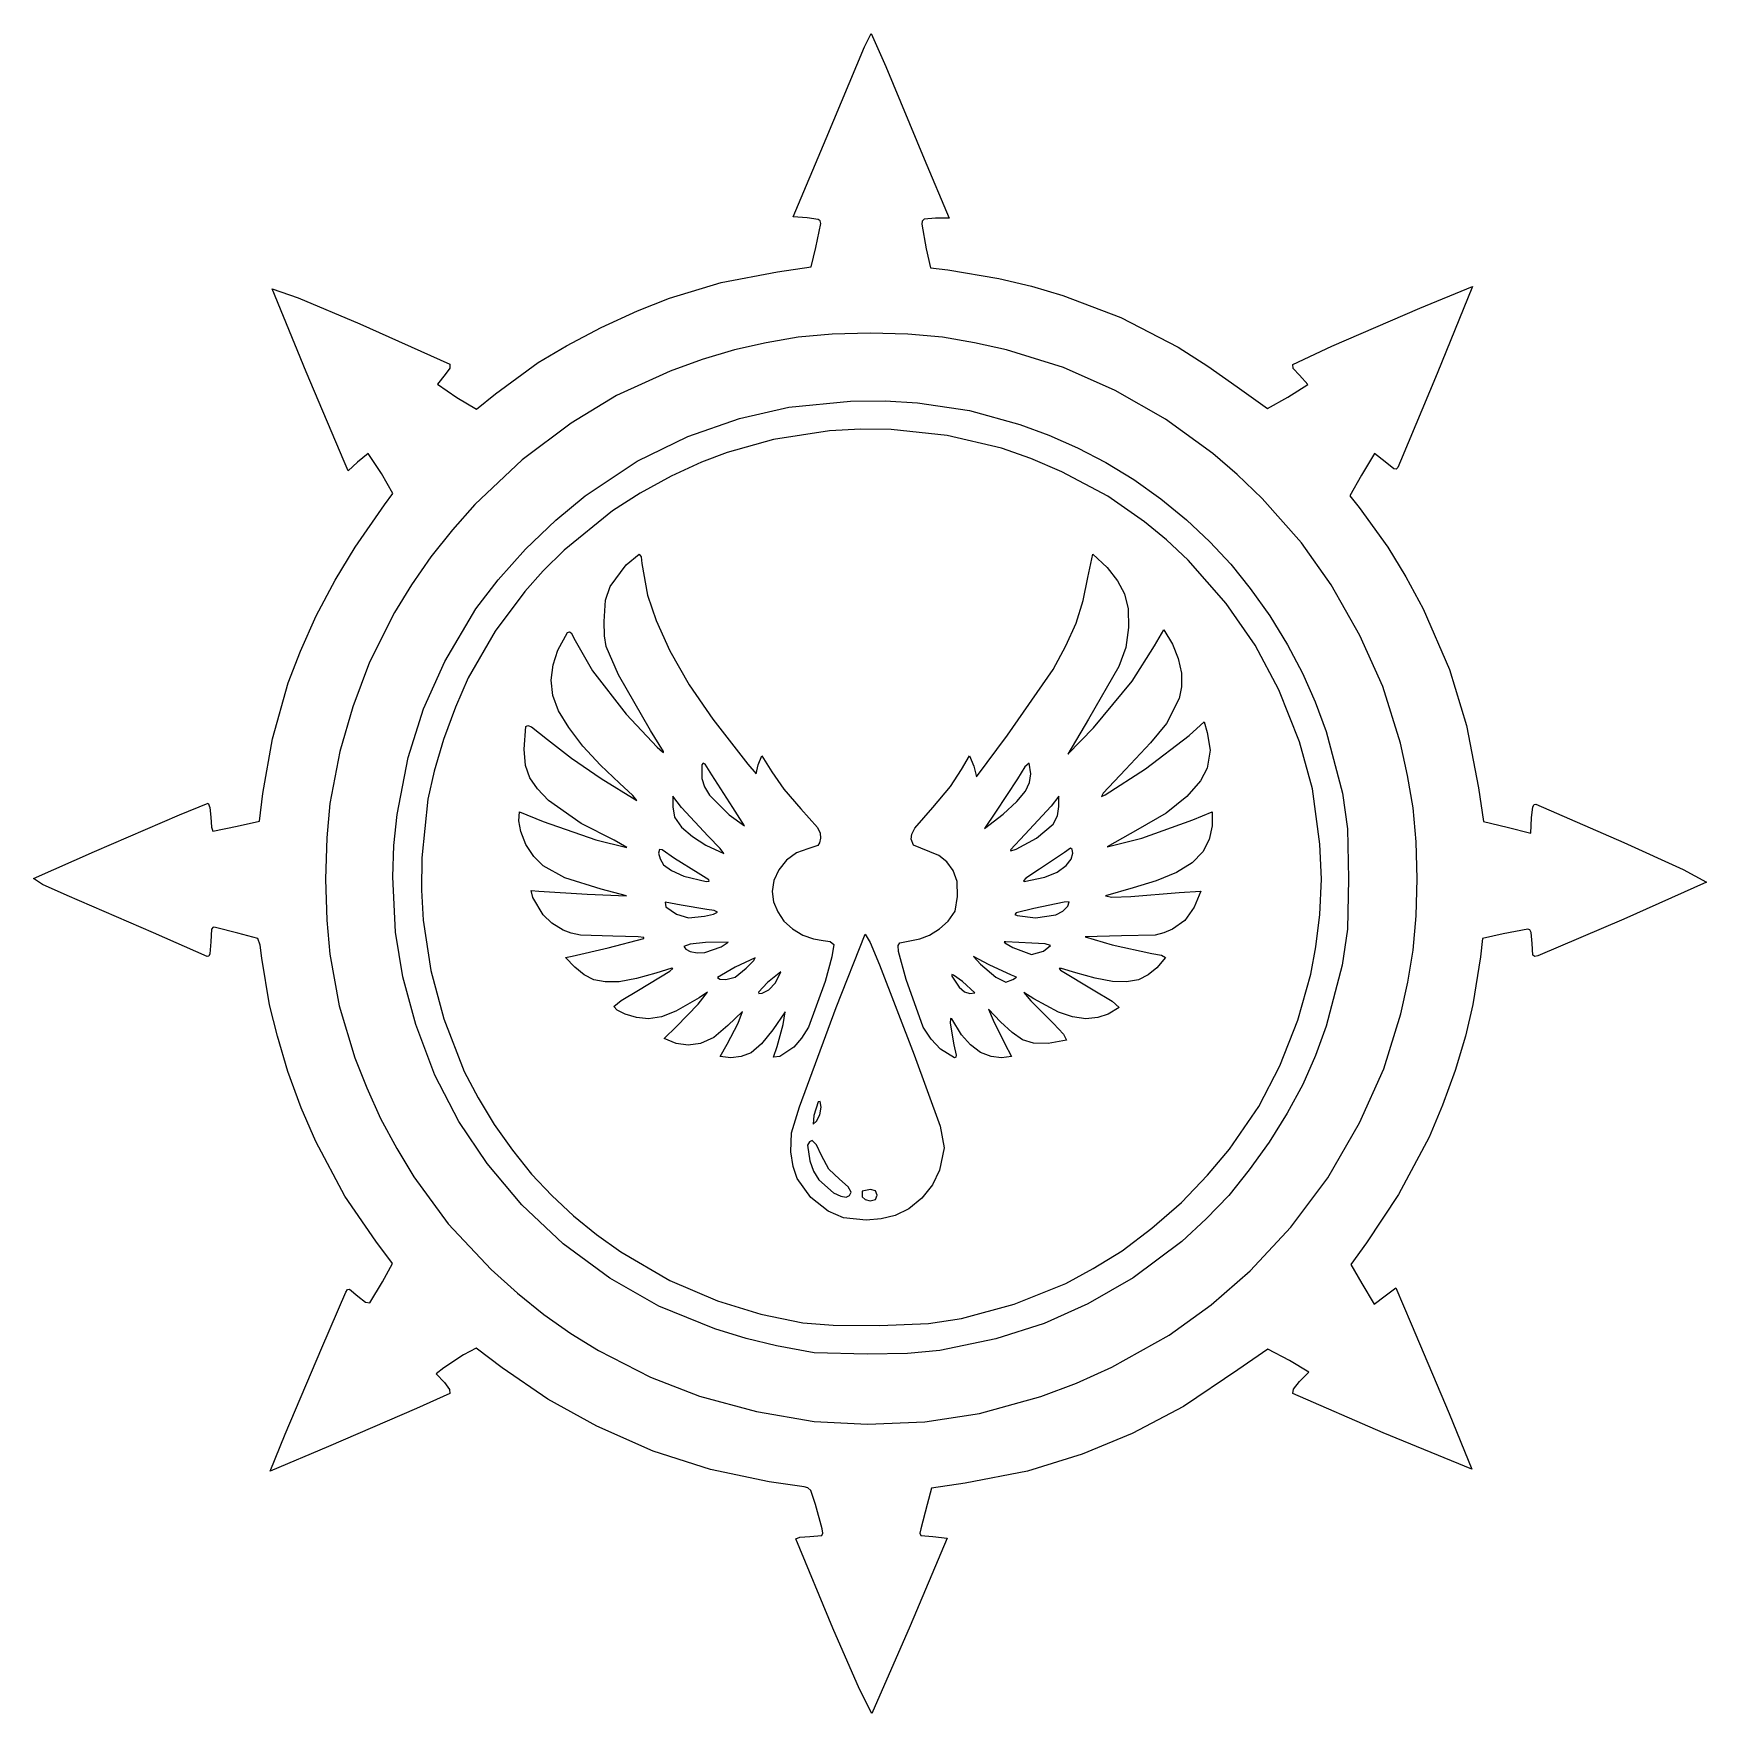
# Model space of a CAD drawing. Extents: x 417 to 575, y 147 to 306.
import ezdxf

# ---------------------------------------------------------------- set-up
doc = ezdxf.new("R2010")
doc.units = 0

msp = doc.modelspace()

# ---------------------------------------------------------------- linework, layer by layer
at = {"layer": 'Calque 1'}
for p, q in [((495.02682, 304.45899), (495.66214, 305.69558)), ((495.66214, 305.69558), (497.0585, 302.58673)), ((491.42838, 295.79388), (495.02682, 304.45899)), ((497.0585, 302.58673), (500.67081, 293.85696)), ((488.30276, 288.36685), (491.42838, 295.79388)), ((500.67081, 293.85696), (503.04925, 288.23456)), ((489.6163, 288.28685), (488.30276, 288.36685)), ((490.658072, 288.131716), (489.6163, 288.28685)), ((490.44523, 285.47504), (490.90825, 287.75768)), ((490.859616, 287.981276), (490.658072, 288.131716)), ((490.90825, 287.75768), (490.859616, 287.981276)), ((500.498306, 287.976694), (500.45479, 287.69192)), ((500.45479, 287.69192), (500.86546, 285.34329)), ((500.678933, 288.141165), (500.498306, 287.976694)), ((501.752, 288.235), (500.678933, 288.141165)), ((503.04925, 288.23456), (501.752, 288.235)), ((490.0038, 283.64158), (490.44523, 285.47504)), ((500.86546, 285.34329), (501.27612, 283.53773)), ((481.50635, 282.17615), (486.8288, 283.18357)), ((486.8288, 283.18357), (490.0038, 283.64158)), ((501.27612, 283.53773), (502.91598, 283.35905)), ((502.91598, 283.35905), (507.73083, 282.5435)), ((442.28517, 273.72926), (439.07151, 281.57969)), ((439.07151, 281.57969), (441.500301, 280.716365)), ((476.61156, 280.68577), (481.50635, 282.17615)), ((507.73083, 282.5435), (510.818149, 281.813613)), ((510.818149, 281.813613), (513.78234, 280.95309)), ((547.51694, 279.75216), (552.50995, 281.77637)), ((552.50995, 281.77637), (549.17019, 273.56523)), ((441.500301, 280.716365), (447.33974, 278.27141)), ((470.16005, 277.92297), (473.583149, 279.48605)), ((473.583149, 279.48605), (476.61156, 280.68577)), ((513.78234, 280.95309), (519.25024, 278.85057)), ((539.21625, 276.14037), (547.51694, 279.75216)), ((447.33974, 278.27141), (455.85758, 274.45763)), ((466.883351, 276.19436), (470.16005, 277.92297)), ((519.25024, 278.85057), (524.67547, 276.04523)), ((485.75985, 276.476342), (482.74421, 275.79622)), ((488.76058, 276.99055), (485.75985, 276.476342)), ((491.991344, 277.270275), (488.76058, 276.99055)), ((495.56005, 277.38662), (491.991344, 277.270275)), ((499.146226, 277.269186), (495.56005, 277.38662)), ((502.419, 276.98685), (499.146226, 277.269186)), ((505.449101, 276.477844), (502.419, 276.98685)), ((508.45182, 275.81544), (505.449101, 276.477844)), ((464.20693, 274.59667), (466.883351, 276.19436)), ((479.708292, 274.875541), (476.6588, 273.78297)), ((482.74421, 275.79622), (479.708292, 274.875541)), ((513.83265, 274.1262), (508.45182, 275.81544)), ((524.67547, 276.04523), (527.485627, 274.266539)), ((535.51208, 274.42662), (539.21625, 276.14037)), ((445.87501, 265.24743), (442.28517, 273.72926)), ((455.39456, 273.47128), (454.68193, 272.55531)), ((455.849881, 274.081042), (455.39456, 273.47128)), ((455.85758, 274.45763), (455.849881, 274.081042)), ((460.15866, 271.64533), (464.20693, 274.59667)), ((476.6588, 273.78297), (471.61526, 271.49091)), ((518.72744, 271.95885), (513.83265, 274.1262)), ((527.485627, 274.266539), (530.26253, 272.31609)), ((535.543838, 274.040231), (535.51208, 274.42662)), ((536.15698, 273.40206), (535.543838, 274.040231)), ((536.95073, 272.52906), (536.15698, 273.40206)), ((549.17019, 273.56523), (545.69449, 265.28496)), ((454.68193, 272.55531), (456.52064, 271.29081)), ((458.35935, 270.19845), (460.15866, 271.64533)), ((523.47359, 269.25184), (518.72744, 271.95885)), ((530.26253, 272.31609), (533.13478, 270.24333)), ((535.0444, 271.33295), (536.95073, 272.52906)), ((456.52064, 271.29081), (458.35935, 270.19845)), ((471.61526, 271.49091), (467.32538, 268.87276)), ((483.22791, 269.31613), (487.88713, 270.37862)), ((487.88713, 270.37862), (493.70797, 270.94862)), ((493.70797, 270.94862), (496.999044, 270.973096)), ((496.999044, 270.973096), (500.05797, 270.79133)), ((500.05797, 270.79133), (504.95276, 270.0777)), ((504.95276, 270.0777), (509.71526, 268.75658)), ((533.13478, 270.24333), (535.0444, 271.33295)), ((467.32538, 268.87276), (462.69517, 265.38868)), ((478.35316, 267.60668), (483.22791, 269.31613)), ((509.71526, 268.75658), (512.46773, 267.729019)), ((527.97151, 266.00018), (523.47359, 269.25184)), ((473.53928, 265.2856), (478.35316, 267.60668)), ((486.43187, 267.31682), (482.06624, 266.1114)), ((491.72353, 268.14639), (486.43187, 267.31682)), ((494.689514, 268.313947), (491.72353, 268.14639)), ((497.54437, 268.28277), (494.689514, 268.313947)), ((502.83603, 267.69335), (497.54437, 268.28277)), ((507.99541, 266.49299), (502.83603, 267.69335)), ((512.46773, 267.729019), (515.18417, 266.55199)), ((446.25118, 264.35305), (445.87501, 265.24743)), ((448.12321, 266.00953), (447.10571, 265.18129)), ((449.38088, 264.1108), (448.12321, 266.00953)), ((462.69517, 265.38868), (458.20273, 261.17763)), ((468.62444, 262.0079), (473.53928, 265.2856)), ((482.06624, 266.1114), (479.638685, 265.170466)), ((510.757821, 265.515161), (507.99541, 266.49299)), ((513.68395, 264.25855), (510.757821, 265.515161)), ((515.18417, 266.55199), (517.856161, 265.136751)), ((530.262679, 264.006865), (527.97151, 266.00018)), ((543.22793, 265.99192), (542.01326, 263.94509)), ((544.25884, 265.20122), (543.22793, 265.99192)), ((545.063111, 264.541685), (544.25884, 265.20122)), ((545.69449, 265.28496), (545.44145, 264.69014)), ((447.10571, 265.18129), (446.25118, 264.35305)), ((450.47558, 262.21207), (449.38088, 264.1108)), ((476.77457, 263.86393), (473.832735, 262.255805)), ((479.638685, 265.170466), (476.77457, 263.86393)), ((518.04957, 261.97009), (513.68395, 264.25855)), ((517.856161, 265.136751), (520.50176, 263.53648)), ((532.61312, 261.73422), (530.262679, 264.006865)), ((542.01326, 263.94509), (540.89589, 262.01246)), ((545.278437, 264.526619), (545.063111, 264.541685)), ((545.44145, 264.69014), (545.278437, 264.526619)), ((449.66499, 261.13424), (450.47558, 262.21207)), ((465.859291, 259.695086), (468.62444, 262.0079)), ((473.832735, 262.255805), (471.21832, 260.58978)), ((520.50176, 263.53648), (523.047819, 261.703149)), ((540.89589, 262.01246), (541.80317, 260.90238)), ((446.88965, 257.14599), (449.66499, 261.13424)), ((458.20273, 261.17763), (456.089566, 258.793546)), ((471.21832, 260.58978), (466.66257, 256.87915)), ((521.48916, 259.54927), (518.04957, 261.97009)), ((523.047819, 261.703149), (525.48047, 259.72758)), ((536.34966, 257.54286), (532.61312, 261.73422)), ((541.80317, 260.90238), (544.49449, 257.14646)), ((462.99947, 256.96723), (465.859291, 259.695086)), ((523.575862, 257.831772), (521.48916, 259.54927)), ((525.48047, 259.72758), (527.67886, 257.64261)), ((456.089566, 258.793546), (454.05303, 256.24648)), ((525.62049, 255.93171), (523.575862, 257.831772)), ((527.67886, 257.64261), (529.66167, 255.54627)), ((539.15107, 253.57411), (536.34966, 257.54286)), ((444.99686, 254.04127), (446.88965, 257.14599)), ((454.05303, 256.24648), (452.222309, 253.597797)), ((460.404499, 254.053266), (462.99947, 256.96723)), ((466.66257, 256.87915), (464.669436, 254.903909)), ((472.52706, 255.49235), (473.74466, 256.48454)), ((473.74466, 256.48454), (473.92253, 256.224949)), ((473.92253, 256.224949), (473.99651, 255.60082)), ((516.14761, 254.28876), (516.61679, 256.48457)), ((516.61679, 256.48457), (517.96907, 255.22035)), ((529.22427, 251.81409), (525.62049, 255.93171)), ((544.49449, 257.14646), (546.211654, 254.345185)), ((464.669436, 254.903909), (462.93098, 252.96817)), ((470.99878, 253.44183), (472.52706, 255.49235)), ((473.99651, 255.60082), (474.51841, 252.62426)), ((515.695506, 252.113976), (516.14761, 254.28876)), ((517.96907, 255.22035), (518.942561, 253.965274)), ((529.66167, 255.54627), (531.494244, 253.24393)), ((546.211654, 254.345185), (547.83491, 251.32563)), ((443.20514, 250.6637), (444.99686, 254.04127)), ((452.222309, 253.597797), (450.60395, 250.96938)), ((458.31631, 251.30623), (460.404499, 254.053266)), ((462.93098, 252.96817), (460.12883, 249.20849)), ((470.549179, 252.136784), (470.99878, 253.44183)), ((474.51841, 252.62426), (475.352416, 250.215186)), ((518.942561, 253.965274), (519.62251, 252.72306)), ((519.62251, 252.72306), (519.96418, 251.331611)), ((531.494244, 253.24393), (533.33143, 250.6637)), ((541.86622, 248.81227), (539.15107, 253.57411)), ((450.60395, 250.96938), (448.24635, 246.2684)), ((455.37357, 246.34273), (458.31631, 251.30623)), ((470.43044, 250.10735), (470.549179, 252.136784)), ((515.029, 249.96872), (515.695506, 252.113976)), ((519.96418, 251.331611), (519.99193, 249.55551)), ((531.94913, 247.88002), (529.22427, 251.81409)), ((547.83491, 251.32563), (550.31875, 245.56966)), ((441.723795, 247.32499), (443.20514, 250.6637)), ((470.453708, 248.763405), (470.43044, 250.10735)), ((475.352416, 250.215186), (476.63025, 247.35642)), ((514.05504, 247.80519), (515.029, 249.96872)), ((519.99193, 249.55551), (519.734729, 247.660195)), ((522.44571, 247.81947), (523.34059, 249.34082)), ((523.34059, 249.34082), (524.1534, 247.98157)), ((533.33143, 250.6637), (535.004831, 247.924435)), ((460.12883, 249.20849), (457.59424, 244.78806)), ((466.04835, 247.41423), (466.97418, 249.06719)), ((466.97418, 249.06719), (467.148797, 249.144083)), ((467.148797, 249.144083), (467.316365, 249.059413)), ((467.316365, 249.059413), (467.69452, 248.34065)), ((467.69452, 248.34065), (469.33365, 245.44937)), ((470.610648, 247.765463), (470.453708, 248.763405)), ((471.79749, 245.06776), (470.610648, 247.765463)), ((512.86373, 245.58646), (514.05504, 247.80519)), ((520.35044, 244.48627), (522.44571, 247.81947)), ((524.1534, 247.98157), (524.681714, 246.615998)), ((534.20822, 243.65224), (531.94913, 247.88002)), ((535.004831, 247.924435), (536.44364, 245.23974)), ((544.02048, 243.97772), (541.86622, 248.81227)), ((440.57725, 244.3137), (441.723795, 247.32499)), ((448.24635, 246.2684), (446.66492, 242.06474)), ((453.35864, 241.85016), (455.37357, 246.34273)), ((465.607243, 246.012796), (466.04835, 247.41423)), ((476.63025, 247.35642), (478.457701, 244.146399)), ((519.734729, 247.660195), (519.06568, 245.8685)), ((524.681714, 246.615998), (524.98469, 245.24153)), ((457.59424, 244.78806), (456.373075, 242.01875)), ((465.42748, 244.57684), (465.607243, 246.012796)), ((465.567888, 243.120828), (465.42748, 244.57684)), ((469.33365, 245.44937), (472.52033, 241.35559)), ((474.80284, 239.80328), (471.79749, 245.06776)), ((508.5659, 239.39067), (512.86373, 245.58646)), ((519.06568, 245.8685), (516.21136, 240.87912)), ((524.98469, 245.24153), (524.992374, 243.959874)), ((536.44364, 245.23974), (537.619891, 242.526768)), ((550.31875, 245.56966), (551.93504, 240.27799)), ((439.09231, 239.02203), (440.57725, 244.3137)), ((466.11631, 241.66642), (465.567888, 243.120828)), ((478.457701, 244.146399), (480.70744, 240.87412)), ((516.68571, 240.08474), (520.35044, 244.48627)), ((524.992374, 243.959874), (524.79266, 242.83046)), ((536.14543, 238.75745), (534.20822, 243.65224)), ((545.70183, 238.61259), (544.02048, 243.97772)), ((446.66492, 242.06474), (445.44922, 237.83141)), ((451.90001, 237.25937), (453.35864, 241.85016)), ((456.373075, 242.01875), (455.24791, 238.96723)), ((467.083418, 240.092448), (466.11631, 241.66642)), ((524.79266, 242.83046), (523.58063, 240.46749)), ((537.619891, 242.526768), (538.66205, 239.71952)), ((462.88401, 238.06382), (463.04115, 240.18202)), ((463.04115, 240.18202), (463.206785, 240.302403)), ((463.206785, 240.302403), (463.562504, 240.163593)), ((463.562504, 240.163593), (465.09167, 238.96108)), ((468.40892, 238.34965), (467.083418, 240.092448)), ((472.52033, 241.35559), (475.44777, 238.22829)), ((476.033814, 237.827448), (474.80284, 239.80328)), ((480.70744, 240.87412), (484.00444, 236.64079)), ((516.21136, 240.87912), (514.2636, 237.56867)), ((514.2636, 237.56867), (516.68571, 240.08474)), ((523.58063, 240.46749), (522.083106, 238.641928)), ((525.73315, 239.34243), (527.14613, 240.63382)), ((527.14613, 240.63382), (527.42502, 239.62951)), ((551.93504, 240.27799), (553.07874, 234.39229)), ((438.18889, 233.87761), (439.09231, 239.02203)), ((455.24791, 238.96723), (454.378262, 235.970667)), ((465.09167, 238.96108), (467.355919, 237.203056)), ((470.080465, 236.55135), (468.40892, 238.34965)), ((475.44777, 238.22829), (475.94452, 237.787927)), ((505.61416, 235.45293), (508.5659, 239.39067)), ((522.083106, 238.641928), (519.7149, 236.12425)), ((521.58175, 236.20284), (525.73315, 239.34243)), ((527.42502, 239.62951), (527.70391, 237.96374)), ((537.36439, 234.28824), (536.14543, 238.75745)), ((538.66205, 239.71952), (540.20139, 233.89869)), ((546.373474, 235.567319), (545.70183, 238.61259)), ((445.44922, 237.83141), (444.51153, 232.90266)), ((450.85904, 231.89246), (451.90001, 237.25937)), ((463.009526, 236.52304), (462.88401, 238.06382)), ((467.355919, 237.203056), (470.14096, 235.26591)), ((475.94452, 237.787927), (476.043023, 237.740559)), ((476.043023, 237.740559), (476.033814, 237.827448)), ((479.789718, 236.723725), (479.66817, 236.55996)), ((479.964965, 236.645916), (479.789718, 236.723725)), ((480.60289, 235.64144), (479.964965, 236.645916)), ((484.00444, 236.64079), (484.81418, 235.71475)), ((484.99467, 236.57464), (485.34052, 237.43391)), ((485.34052, 237.43391), (486.29507, 235.92304)), ((504.21501, 236.12118), (504.97218, 237.42373)), ((504.97218, 237.42373), (505.36905, 236.44375)), ((510.59743, 236.72873), (510.204879, 236.369176)), ((510.77254, 235.73683), (510.59743, 236.72873)), ((527.70391, 237.96374), (527.41666, 236.24395)), ((454.378262, 235.970667), (453.7714, 233.33349)), ((463.40211, 235.33956), (463.009526, 236.52304)), ((464.140449, 234.294233), (463.40211, 235.33956)), ((471.87954, 234.84392), (470.080465, 236.55135)), ((470.14096, 235.26591), (473.53314, 233.20121)), ((479.66817, 236.55996), (479.65137, 235.28743)), ((479.65137, 235.28743), (479.930735, 234.484824)), ((482.58605, 232.53909), (480.60289, 235.64144)), ((484.81418, 235.71475), (484.99467, 236.57464)), ((486.29507, 235.92304), (487.420784, 234.271239)), ((503.163933, 234.537561), (504.21501, 236.12118)), ((505.36905, 236.44375), (505.61416, 235.45293)), ((509.5083, 235.2575), (507.41998, 232.08279)), ((510.204879, 236.369176), (509.5083, 235.2575)), ((510.622494, 234.915737), (510.77254, 235.73683)), ((519.7149, 236.12425), (517.594709, 233.892616)), ((517.78499, 233.73417), (521.58175, 236.20284)), ((526.808414, 235.056289), (525.4999, 233.5865)), ((527.41666, 236.24395), (526.808414, 235.056289)), ((546.88632, 232.51952), (546.373474, 235.567319)), ((437.86226, 231.24673), (438.18889, 233.87761)), ((465.18805, 233.20713), (464.140449, 234.294233)), ((473.144861, 233.683756), (471.87954, 234.84392)), ((473.53314, 233.20121), (473.144861, 233.683756)), ((476.92465, 233.59807), (476.91565, 232.61509)), ((477.75589, 232.53974), (476.92465, 233.59807)), ((479.930735, 234.484824), (480.37546, 233.68959)), ((480.37546, 233.68959), (482.25347, 231.85978)), ((487.420784, 234.271239), (489.01908, 232.42065)), ((501.48701, 232.544), (503.163933, 234.537561)), ((509.427883, 233.102066), (510.26313, 234.08722)), ((510.26313, 234.08722), (510.622494, 234.915737)), ((513.39454, 233.59811), (512.69592, 232.67207)), ((513.40694, 232.64161), (513.39454, 233.59811)), ((517.594709, 233.892616), (517.426722, 233.586049)), ((517.426722, 233.586049), (517.78499, 233.73417)), ((525.4999, 233.5865), (523.564761, 232.002404)), ((538.06995, 229.06675), (537.36439, 234.28824)), ((540.20139, 233.89869), (540.682549, 230.53585)), ((553.07874, 234.39229), (553.53362, 231.21729)), ((422.27047, 228.39204), (430.28598, 231.84504)), ((430.28598, 231.84504), (432.99796, 232.93661)), ((432.99796, 232.93661), (433.176445, 232.548005)), ((433.176445, 232.548005), (433.25068, 231.6137)), ((444.51153, 232.90266), (444.214384, 229.669421)), ((450.569159, 228.940381), (450.85904, 231.89246)), ((453.7714, 233.33349), (453.18848, 227.77724)), ((462.35482, 231.26878), (462.42902, 232.14287)), ((462.42902, 232.14287), (464.66912, 231.2294)), ((468.25958, 231.03619), (465.18805, 233.20713)), ((476.91565, 232.61509), (477.092626, 231.638805)), ((480.27443, 229.82776), (477.75589, 232.53974)), ((482.25347, 231.85978), (483.69085, 230.81995)), ((483.69085, 230.81995), (482.586, 232.53909)), ((482.586, 232.53909), (482.58605, 232.53909)), ((489.01908, 232.42065), (490.587035, 230.647671)), ((499.801429, 230.572365), (501.48701, 232.544)), ((507.41998, 232.08279), (506.37871, 230.5554)), ((506.37871, 230.5554), (508.13371, 231.9044)), ((508.13371, 231.9044), (509.427883, 233.102066)), ((508.13371, 231.9044), (508.13371, 231.9044)), ((512.69592, 232.67207), (510.2028, 229.97693)), ((513.264941, 231.750113), (513.40694, 232.64161)), ((523.564761, 232.002404), (520.87186, 230.45553)), ((526.08459, 231.37414), (527.90941, 232.1429)), ((527.90941, 232.1429), (527.90994, 230.80138)), ((547.16866, 229.28561), (546.88632, 232.51952)), ((558.08167, 231.5531), (558.21933, 232.604991)), ((558.21933, 232.604991), (558.332748, 232.82855)), ((558.332748, 232.82855), (558.47855, 232.85925)), ((558.47855, 232.85925), (566.80225, 229.21471)), ((433.25068, 231.6137), (433.308971, 230.68181)), ((433.308971, 230.68181), (433.44911, 230.29904)), ((433.44911, 230.29904), (435.75491, 230.77701)), ((435.75491, 230.77701), (437.86226, 231.24673)), ((462.551698, 230.256374), (462.35482, 231.26878)), ((463.02504, 229.04974), (462.551698, 230.256374)), ((464.66912, 231.2294), (469.6389, 229.4824)), ((471.37467, 229.43713), (468.25958, 231.03619)), ((477.092626, 231.638805), (477.74313, 230.67956)), ((477.74313, 230.67956), (478.768185, 229.782485)), ((490.587035, 230.647671), (490.84412, 230.11844)), ((499.497294, 230.002974), (499.801429, 230.572365)), ((511.30193, 229.62887), (512.85724, 230.97047)), ((512.85724, 230.97047), (513.264941, 231.750113)), ((520.87186, 230.45553), (517.98595, 228.81104)), ((521.24385, 229.65189), (526.08459, 231.37414)), ((527.90994, 230.80138), (527.621354, 229.51803)), ((540.682549, 230.53585), (540.79407, 225.79286)), ((553.53362, 231.21729), (555.76764, 230.67023)), ((555.76764, 230.67023), (558.00167, 230.12317)), ((558.00167, 230.12317), (558.08167, 231.5531)), ((444.214384, 229.669421), (444.10344, 225.75891)), ((450.44859, 225.97526), (450.569159, 228.940381)), ((463.78309, 227.891494), (463.02504, 229.04974)), ((469.6389, 229.4824), (472.56441, 228.7705)), ((472.56441, 228.7705), (471.37467, 229.43713)), ((478.768185, 229.782485), (480.05823, 228.96329)), ((480.05823, 228.96329), (481.7493, 228.18684)), ((481.403594, 228.663609), (480.27431, 229.82776)), ((480.27431, 229.82776), (480.27443, 229.82776)), ((481.7493, 228.18684), (481.403594, 228.663609)), ((490.621914, 228.945168), (489.67602, 228.62904)), ((490.798577, 229.213908), (490.621914, 228.945168)), ((490.87573, 229.63892), (490.798577, 229.213908)), ((490.84412, 230.11844), (490.87573, 229.63892)), ((499.44658, 229.55647), (499.497294, 230.002974)), ((499.684495, 228.964454), (499.44658, 229.55647)), ((500.36476, 228.68488), (499.684495, 228.964454)), ((502.05463, 228.01402), (500.36476, 228.68488)), ((510.2028, 229.97693), (508.823729, 228.535695)), ((509.35853, 228.60487), (511.30195, 229.62887)), ((511.30195, 229.62887), (511.30193, 229.62887)), ((514.51009, 228.70332), (513.92836, 228.28214)), ((514.674076, 228.559226), (514.51009, 228.70332)), ((517.98595, 228.81104), (521.24385, 229.65189)), ((527.621354, 229.51803), (527.00525, 228.35399)), ((538.238, 225.776604), (538.06995, 229.06675)), ((547.28609, 225.79286), (547.16866, 229.28561)), ((566.80225, 229.21471), (572.397868, 226.669789)), ((416.50909, 225.82568), (422.27047, 228.39204)), ((453.18848, 227.77724), (453.157644, 224.731316)), ((464.67869, 227.02565), (463.78309, 227.891494)), ((475.667515, 228.55501), (475.58399, 228.21904)), ((475.58399, 228.21904), (475.721621, 227.685024)), ((475.91472, 228.5392), (475.667515, 228.55501)), ((475.721621, 227.685024), (476.05252, 227.12496)), ((477.06696, 227.72771), (475.91472, 228.5392)), ((476.05252, 227.12496), (476.809265, 226.569331)), ((479.31592, 226.3247), (477.06696, 227.72771)), ((487.65177, 227.55736), (486.926291, 226.64601)), ((488.613761, 228.237785), (487.65177, 227.55736)), ((489.67602, 228.62904), (488.613761, 228.237785)), ((502.807203, 227.387935), (502.05463, 228.01402)), ((503.41756, 226.58665), (502.807203, 227.387935)), ((508.823729, 228.535695), (508.883126, 228.432235)), ((508.883126, 228.432235), (509.35853, 228.60487)), ((513.92836, 228.28214), (511.58639, 226.69464)), ((514.11136, 227.04148), (514.556949, 227.666375)), ((514.556949, 227.666375), (514.74228, 228.21279)), ((514.74228, 228.21279), (514.674076, 228.559226)), ((526.003666, 227.306195), (524.5208, 226.38221)), ((527.00525, 228.35399), (526.003666, 227.306195)), ((417.357131, 225.266375), (416.50909, 225.82568)), ((444.10344, 225.75891), (444.221689, 221.892684)), ((450.72716, 220.75884), (450.44859, 225.97526)), ((466.72045, 225.90458), (464.67869, 227.02565)), ((470.16003, 224.83256), (466.72045, 225.90458)), ((476.809265, 226.569331), (477.97074, 226.04596)), ((477.97074, 226.04596), (480.08191, 225.54171)), ((480.327756, 225.695211), (479.31592, 226.3247)), ((479.31592, 226.3247), (479.31592, 226.3247)), ((480.08191, 225.54171), (480.347383, 225.573961)), ((480.347383, 225.573961), (480.327756, 225.695211)), ((486.46356, 225.64577), (486.311578, 224.605914)), ((486.926291, 226.64601), (486.46356, 225.64577)), ((503.793998, 225.530693), (503.41756, 226.58665)), ((503.82746, 224.13899), (503.793998, 225.530693)), ((510.288225, 225.84784), (510.055738, 225.611693)), ((510.055738, 225.611693), (510.13573, 225.52832)), ((510.13573, 225.52832), (512.07896, 225.94451)), ((511.58639, 226.69464), (510.288225, 225.84784)), ((512.07896, 225.94451), (513.254093, 226.438425)), ((512.07896, 225.94451), (512.07896, 225.94451)), ((513.254093, 226.438425), (514.11136, 227.04148)), ((522.614569, 225.604249), (520.43089, 224.94979)), ((524.5208, 226.38221), (522.614569, 225.604249)), ((538.06195, 222.42333), (538.238, 225.776604)), ((540.79407, 225.79286), (540.68176, 221.036151)), ((547.16866, 222.300117), (547.28609, 225.79286)), ((574.60746, 225.4952), (566.79971, 221.99106)), ((572.397868, 226.669789), (574.60746, 225.4952)), ((419.68409, 224.20946), (417.357131, 225.266375)), ((427.82672, 220.7016), (419.68409, 224.20946)), ((453.157644, 224.731316), (453.32459, 221.87824)), ((463.69073, 224.03889), (463.550246, 224.679619)), ((463.550246, 224.679619), (464.26789, 224.64216)), ((464.65938, 222.38917), (463.69073, 224.03889)), ((464.26789, 224.64216), (468.83711, 224.34534)), ((468.83711, 224.34534), (472.54128, 224.20248)), ((472.54128, 224.20248), (470.16003, 224.83256)), ((486.311578, 224.605914), (486.44746, 223.60994)), ((503.597359, 222.753346), (503.82746, 224.13899)), ((520.43089, 224.94979), (517.81748, 224.18124)), ((517.81748, 224.18124), (518.421211, 224.0774)), ((518.421211, 224.0774), (520.19873, 224.11144)), ((520.19873, 224.11144), (524.77142, 224.49217)), ((524.77142, 224.49217), (526.82671, 224.64464)), ((526.82671, 224.64464), (526.18265, 223.13198)), ((465.498338, 221.59577), (464.65938, 222.38917)), ((477.72258, 223.29732), (476.19286, 223.57951)), ((476.19286, 223.57951), (476.25076, 223.1385)), ((476.25076, 223.1385), (477.26945, 222.4698)), ((477.26945, 222.4698), (478.39138, 222.09905)), ((480.12993, 222.88245), (477.72258, 223.29732)), ((479.91269, 222.25695), (480.779646, 222.442921)), ((480.843461, 222.815293), (480.12993, 222.88245)), ((480.779646, 222.442921), (481.14024, 222.65383)), ((481.14024, 222.65383), (480.843461, 222.815293)), ((486.44746, 223.60994), (486.845246, 222.674261)), ((486.845246, 222.674261), (487.42334, 221.79469)), ((502.95142, 221.79965), (503.597359, 222.753346)), ((509.387295, 222.567883), (509.2319, 222.436375)), ((509.2319, 222.436375), (509.45189, 222.32518)), ((511.03939, 222.98067), (509.387295, 222.567883)), ((509.45189, 222.32518), (511.19707, 222.11511)), ((513.91114, 223.6007), (511.03939, 222.98067)), ((511.19707, 222.11511), (513.12089, 222.38115)), ((513.12089, 222.38115), (513.797826, 222.745611)), ((513.12089, 222.38115), (513.12089, 222.38115)), ((513.797826, 222.745611), (514.24746, 223.21124)), ((514.385765, 223.636498), (513.91114, 223.6007)), ((514.24746, 223.21124), (514.385765, 223.636498)), ((526.18265, 223.13198), (525.328724, 221.866458)), ((537.687915, 219.377308), (538.06195, 222.42333)), ((433.330956, 221.045651), (433.25068, 219.82926)), ((433.471215, 221.212156), (433.330956, 221.045651)), ((433.7137, 221.18835), (433.471215, 221.212156)), ((435.80996, 220.66957), (433.7137, 221.18835)), ((444.221689, 221.892684), (444.49875, 218.68006)), ((451.41193, 216.53245), (450.72716, 220.75884)), ((453.32459, 221.87824), (454.0439, 217.11574)), ((466.55946, 220.94154), (465.498338, 221.59577)), ((467.315377, 220.655229), (466.55946, 220.94154)), ((478.39138, 222.09905), (479.91274, 222.25695)), ((479.91274, 222.25695), (479.91269, 222.25695)), ((487.42334, 221.79469), (488.236398, 221.059036)), ((488.236398, 221.059036), (489.19911, 220.46937)), ((501.19293, 220.47701), (502.114411, 221.073819)), ((502.114411, 221.073819), (502.95142, 221.79965)), ((524.1402, 221.0451), (523.33612, 220.678254)), ((525.328724, 221.866458), (524.1402, 221.0451)), ((540.68176, 221.036151), (540.19139, 217.63476)), ((546.88632, 219.0662), (547.16866, 222.300117)), ((557.74457, 221.03083), (555.39642, 220.60042)), ((557.928409, 220.962509), (557.74457, 221.03083)), ((558.048585, 220.736911), (557.928409, 220.962509)), ((558.13393, 219.69009), (558.048585, 220.736911)), ((566.79971, 221.99106), (558.66377, 218.51751)), ((432.91995, 218.46647), (427.82672, 220.7016)), ((433.25068, 219.82926), (433.176076, 218.69788)), ((437.68913, 220.14107), (435.80996, 220.66957)), ((437.908989, 219.539187), (437.68913, 220.14107)), ((438.09227, 218.30555), (437.908989, 219.539187)), ((468.189853, 220.485175), (467.315377, 220.655229)), ((467.41023, 218.49375), (470.82149, 219.28345)), ((471.26872, 220.37768), (468.189853, 220.485175)), ((470.82149, 219.28345), (474.17914, 220.15189)), ((473.651481, 220.312253), (471.26872, 220.37768)), ((474.171286, 220.24207), (473.651481, 220.312253)), ((474.17914, 220.15189), (474.171286, 220.24207)), ((478.567579, 219.611815), (477.96524, 219.40545)), ((477.96524, 219.40545), (478.140113, 219.161829)), ((478.140113, 219.161829), (478.56055, 218.91901)), ((480.01576, 219.76508), (478.567579, 219.611815)), ((479.94961, 218.82711), (481.49556, 219.36198)), ((482.15701, 219.81348), (480.01576, 219.76508)), ((481.49556, 219.36195), (482.15701, 219.81348)), ((481.49556, 219.36198), (481.49556, 219.36195)), ((489.19911, 220.46937), (490.209321, 220.124633)), ((490.209321, 220.124633), (491.13659, 219.97785)), ((491.13659, 219.97785), (491.800334, 219.867179)), ((491.800334, 219.867179), (492.14958, 219.59471)), ((492.14958, 219.59471), (491.965045, 218.409259)), ((492.37359, 213.62203), (495.1169, 220.56073)), ((495.1169, 220.56073), (495.589681, 219.784928)), ((495.589681, 219.784928), (496.45706, 217.65032)), ((498.216515, 219.483696), (498.36519, 219.72982)), ((498.248561, 218.931438), (498.216515, 219.483696)), ((498.36519, 219.72982), (499.47314, 219.96802)), ((499.47314, 219.96802), (500.282808, 220.11912)), ((500.282808, 220.11912), (501.19293, 220.47701)), ((508.39228, 219.84735), (508.239842, 219.846592)), ((508.239842, 219.846592), (508.31375, 219.746539)), ((508.31375, 219.746539), (509.05374, 219.31797)), ((510.83968, 219.7111), (508.39228, 219.84735)), ((509.05374, 219.31797), (510.82723, 218.65256)), ((512.100993, 219.643299), (510.83968, 219.7111)), ((511.95171, 218.95621), (512.62561, 219.48537)), ((512.62561, 219.48537), (512.100993, 219.643299)), ((519.31738, 220.39582), (515.90865, 220.30502)), ((515.90865, 220.30502), (518.4591, 219.55796)), ((518.4591, 219.55796), (522.18572, 218.75176)), ((522.501451, 220.479688), (519.31738, 220.39582)), ((523.33612, 220.678254), (522.501451, 220.479688)), ((537.2219, 216.7969), (537.687915, 219.377308)), ((553.43763, 220.17001), (553.25946, 218.43099)), ((555.39642, 220.60042), (553.43763, 220.17001)), ((558.217916, 218.588543), (558.13393, 219.69009)), ((433.073733, 218.482148), (432.91995, 218.46647)), ((433.176076, 218.69788), (433.073733, 218.482148)), ((438.80514, 213.89535), (438.09227, 218.30555)), ((444.49875, 218.68006), (445.40246, 213.78527)), ((466.7771, 218.35548), (467.41023, 218.49375)), ((467.65574, 217.44895), (466.7771, 218.35548)), ((478.56055, 218.91901), (479.214153, 218.79209)), ((479.214153, 218.79209), (479.94961, 218.82711)), ((484.71211, 218.32664), (482.80263, 217.44615)), ((483.86246, 217.34678), (484.571666, 218.079669)), ((484.571666, 218.079669), (484.71211, 218.32664)), ((491.965045, 218.409259), (491.31809, 216.08899)), ((496.45706, 217.65032), (499.72495, 209.15457)), ((498.9642, 216.2782), (498.248561, 218.931438)), ((506.83057, 217.66394), (505.34957, 218.44798)), ((505.34957, 218.44798), (506.01103, 217.71962)), ((506.01103, 217.71962), (507.46624, 216.49828)), ((508.94723, 216.69077), (506.83057, 217.66394)), ((510.82723, 218.65256), (511.95171, 218.95621)), ((511.95171, 218.95621), (511.95171, 218.95621)), ((522.18572, 218.75176), (523.095287, 218.569363)), ((523.4736, 218.37078), (522.6801, 217.36713)), ((523.095287, 218.569363), (523.4736, 218.37078)), ((540.19139, 217.63476), (538.6782, 211.85648)), ((546.377476, 216.036106), (546.88632, 219.0662)), ((553.25946, 218.43099), (552.54262, 213.90047)), ((558.377432, 218.464433), (558.217916, 218.588543)), ((558.66377, 218.51751), (558.377432, 218.464433)), ((452.62026, 212.04054), (451.41193, 216.53245)), ((454.0439, 217.11574), (455.26572, 212.5637)), ((468.54581, 216.719765), (467.65574, 217.44895)), ((469.45193, 216.23961), (468.54581, 216.719765)), ((470.536724, 216.065169), (469.45193, 216.23961)), ((471.85638, 216.07162), (470.536724, 216.065169)), ((473.488208, 216.367714), (471.85638, 216.07162)), ((475.32354, 216.89027), (473.488208, 216.367714)), ((473.67209, 215.28476), (476.64232, 217.06235)), ((476.839475, 217.363966), (475.32354, 216.89027)), ((476.64232, 217.06235), (476.91832, 217.305281)), ((476.91832, 217.305281), (476.839475, 217.363966)), ((482.80263, 217.44615), (481.14899, 216.4663)), ((481.14899, 216.4663), (481.378914, 216.326153)), ((481.378914, 216.326153), (481.94423, 216.26786)), ((481.94423, 216.26786), (482.819131, 216.514441)), ((482.819131, 216.514441), (483.86246, 217.34678)), ((483.86246, 217.34678), (483.86246, 217.34678)), ((485.86646, 215.99874), (485.019538, 215.089279)), ((487.11789, 216.99299), (485.86646, 215.99874)), ((486.005935, 215.305956), (486.62325, 215.97923)), ((486.62325, 215.97923), (487.11789, 216.99299)), ((486.62325, 215.97923), (486.62325, 215.97923)), ((491.31809, 216.08899), (489.73446, 211.76996)), ((500.58166, 211.78067), (498.9642, 216.2782)), ((503.28319, 216.745308), (503.27712, 216.6078)), ((503.27712, 216.6078), (503.97991, 215.5403)), ((503.45905, 216.70259), (503.28319, 216.745308)), ((504.29603, 216.08875), (503.45905, 216.70259)), ((505.48186, 215.02125), (504.29603, 216.08875)), ((507.46624, 216.49828), (508.39228, 216.0229)), ((508.39228, 216.0229), (509.05374, 216.27108)), ((509.418528, 216.495801), (508.94723, 216.69077)), ((509.05374, 216.27108), (509.418528, 216.495801)), ((509.05374, 216.27108), (509.05374, 216.27108)), ((513.641726, 217.315953), (513.439327, 217.311546)), ((513.439327, 217.311546), (513.55173, 217.17158)), ((513.55173, 217.17158), (516.66534, 215.30701)), ((515.00694, 216.91527), (513.641726, 217.315953)), ((516.843691, 216.399285), (515.00694, 216.91527)), ((518.47315, 216.09303), (516.843691, 216.399285)), ((519.812211, 216.067736), (518.47315, 216.09303)), ((520.92079, 216.25488), (519.812211, 216.067736)), ((521.835987, 216.713085), (520.92079, 216.25488)), ((522.6801, 217.36713), (521.835987, 216.713085)), ((535.99661, 212.4314), (537.2219, 216.7969)), ((545.71546, 213.03338), (546.377476, 216.036106)), ((472.039483, 214.30204), (473.67209, 215.28476)), ((479.42045, 214.55156), (477.20035, 213.29478)), ((479.31938, 213.93675), (480.2142, 215.07725)), ((480.2142, 215.07725), (479.42045, 214.55156)), ((485.019538, 215.089279), (485.061725, 214.969167)), ((485.061725, 214.969167), (485.37182, 214.98498)), ((485.37182, 214.98498), (486.005935, 215.305956)), ((503.97991, 215.5403), (504.500255, 215.119863)), ((504.500255, 215.119863), (504.99882, 214.94499)), ((504.99882, 214.94499), (505.48186, 215.02129)), ((505.48186, 215.02129), (505.48186, 215.02125)), ((511.03819, 214.44646), (510.11214, 215.04375)), ((510.11214, 215.04375), (510.76928, 214.26673)), ((513.36083, 213.20642), (511.03819, 214.44646)), ((516.66534, 215.30701), (518.451605, 214.215919)), ((439.54496, 210.91398), (438.80514, 213.89535)), ((445.40246, 213.78527), (446.88171, 208.85953)), ((471.35699, 213.71691), (472.039483, 214.30204)), ((471.664974, 213.378603), (471.35699, 213.71691)), ((472.41434, 212.98931), (471.664974, 213.378603)), ((473.502791, 212.68873), (472.41434, 212.98931)), ((477.20035, 213.29478), (475.846518, 212.754161)), ((477.26886, 211.83019), (479.31938, 213.93675)), ((483.52149, 213.24021), (482.13132, 211.93277)), ((483.10761, 212.16695), (483.52149, 213.24021)), ((487.5396, 213.2252), (486.39045, 211.53502)), ((487.35304, 212.03458), (487.5396, 213.2252)), ((488.8885, 204.24575), (492.37359, 213.62203)), ((507.89961, 212.26611), (506.74541, 213.48972)), ((506.74541, 213.48972), (507.1859, 212.43138)), ((510.76928, 214.26673), (512.88595, 212.12901)), ((514.705639, 212.741376), (513.36083, 213.20642)), ((518.08007, 212.99272), (517.0863, 212.689711)), ((519.11701, 213.63662), (518.08007, 212.99272)), ((518.451605, 214.215919), (519.11701, 213.63662)), ((544.12662, 207.83781), (545.71546, 213.03338)), ((552.54262, 213.90047), (551.829285, 210.917324)), ((454.43725, 207.2268), (452.62026, 212.04054)), ((455.26572, 212.5637), (457.21297, 207.59365)), ((474.62602, 212.56371), (473.502791, 212.68873)), ((475.846518, 212.754161), (474.62602, 212.56371)), ((476.11316, 210.68778), (477.26886, 211.83019)), ((482.13132, 211.93277), (480.786204, 210.79097)), ((482.04928, 210.15552), (483.10761, 212.16695)), ((486.39045, 211.53502), (485.305754, 210.184479)), ((486.7992, 209.95175), (487.35304, 212.03458)), ((489.73446, 211.76996), (489.084536, 210.724073)), ((501.332181, 210.635603), (500.58166, 211.78067)), ((503.180563, 212.603714), (503.12158, 212.14271)), ((503.12158, 212.14271), (503.47167, 210.09218)), ((503.29311, 212.56368), (503.180563, 212.603714)), ((504.21214, 211.04062), (503.29311, 212.56368)), ((507.1859, 212.43138), (508.27396, 210.2676)), ((508.979819, 211.267178), (507.89961, 212.26611)), ((509.95613, 210.58374), (508.979819, 211.267178)), ((512.88595, 212.12901), (513.856816, 211.10623)), ((515.96668, 212.56368), (514.705639, 212.741376)), ((517.0863, 212.689711), (515.96668, 212.56368)), ((534.29355, 208.11775), (535.99661, 212.4314)), ((538.6782, 211.85648), (537.650216, 209.09538)), ((440.54338, 207.57495), (439.54496, 210.91398)), ((477.23466, 210.22673), (476.11316, 210.68778)), ((478.372348, 210.07535), (477.23466, 210.22673)), ((479.54866, 210.24233), (478.372348, 210.07535)), ((480.786204, 210.79097), (479.54866, 210.24233)), ((481.40482, 208.99708), (482.04928, 210.15552)), ((485.305754, 210.184479), (484.31939, 209.35221)), ((486.43193, 208.94173), (486.7992, 209.95175)), ((488.37483, 209.88145), (487.02724, 209.00373)), ((489.084536, 210.724073), (488.37483, 209.88145)), ((502.22575, 209.68009), (501.332181, 210.635603)), ((502.22584, 209.68003), (502.22575, 209.68009)), ((503.53197, 208.85951), (502.22584, 209.68003)), ((503.47167, 210.09218), (503.690426, 209.134775)), ((505.058534, 210.090308), (504.21214, 211.04062)), ((506.01445, 209.38697), (505.058534, 210.090308)), ((508.27396, 210.2676), (508.92152, 209.01083)), ((511.004166, 210.255335), (509.95613, 210.58374)), ((512.39796, 210.23632), (511.004166, 210.255335)), ((514.14147, 210.55799), (512.39796, 210.23632)), ((513.856816, 211.10623), (514.14147, 210.55799)), ((551.829285, 210.917324), (550.8707, 207.66507)), ((446.88171, 208.85953), (447.991224, 206.029145)), ((481.40483, 208.99713), (481.40482, 208.99708)), ((482.40116, 208.85958), (481.40483, 208.99713)), ((483.37562, 209.004289), (482.40116, 208.85958)), ((484.31939, 209.35221), (483.37562, 209.004289)), ((487.02724, 209.00373), (486.43193, 208.94173)), ((499.72495, 209.15457), (502.20484, 202.4077)), ((503.657746, 208.924213), (503.53197, 208.85951)), ((503.690426, 209.134775), (503.657746, 208.924213)), ((507.019769, 209.014453), (506.01445, 209.38697)), ((507.98494, 208.85951), (507.019769, 209.014453)), ((508.92152, 209.01083), (507.98494, 208.85951)), ((532.3015, 204.28129), (534.29355, 208.11775)), ((537.650216, 209.09538), (536.45727, 206.36017)), ((441.802609, 204.155046), (440.54338, 207.57495)), ((456.69824, 202.85516), (454.43725, 207.2268)), ((457.21297, 207.59365), (458.519245, 205.103641)), ((541.8225, 202.71963), (544.12662, 207.83781)), ((550.8707, 207.66507), (549.676261, 204.397358)), ((447.991224, 206.029145), (449.30227, 203.12538)), ((458.519245, 205.103641), (460.05136, 202.56657)), ((536.45727, 206.36017), (534.988125, 203.633718)), ((443.16947, 200.97923), (441.802609, 204.155046)), ((488.147073, 201.799365), (488.8885, 204.24575)), ((490.24013, 203.41273), (490.180793, 202.6053)), ((490.65563, 204.72242), (490.24013, 203.41273)), ((490.51432, 202.89083), (490.807765, 203.487404)), ((490.863671, 204.738415), (490.65563, 204.72242)), ((490.807765, 203.487404), (490.92982, 204.20052)), ((490.92982, 204.20052), (490.863671, 204.738415)), ((490.92982, 204.20052), (490.92982, 204.20052)), ((529.53689, 200.25114), (532.3015, 204.28129)), ((534.988125, 203.633718), (533.29608, 200.89366)), ((549.676261, 204.397358), (548.39588, 201.37704)), ((449.30227, 203.12538), (450.825757, 200.290336)), ((459.37264, 198.88034), (456.69824, 202.85516)), ((460.05136, 202.56657), (461.78576, 200.131528)), ((488.08465, 200.00047), (488.147073, 201.799365)), ((490.180793, 202.6053), (490.51432, 202.89083)), ((502.20484, 202.4077), (502.56835, 200.3571)), ((538.8316, 197.52364), (541.8225, 202.71963)), ((445.93202, 195.81162), (443.16947, 200.97923)), ((450.825757, 200.290336), (452.44604, 197.62519)), ((461.78576, 200.131528), (463.57839, 197.88682)), ((489.826125, 200.924163), (489.66111, 200.61123)), ((489.66111, 200.61123), (489.85682, 199.12441)), ((490.10304, 201.05432), (489.826125, 200.924163)), ((490.509846, 200.638918), (490.10304, 201.05432)), ((490.98716, 199.64018), (490.509846, 200.638918)), ((502.56835, 200.3571), (502.11591, 198.24043)), ((527.466807, 197.780948), (529.53689, 200.25114)), ((533.29608, 200.89366), (531.406936, 198.282726)), ((548.39588, 201.37704), (545.52081, 195.96302)), ((462.65799, 194.9824), (459.37264, 198.88034)), ((488.311764, 198.590734), (488.08465, 200.00047)), ((488.67567, 197.47049), (488.311764, 198.590734)), ((489.85682, 199.12441), (490.223025, 198.174069)), ((491.652046, 198.35164), (490.98716, 199.64018)), ((452.44604, 197.62519), (455.69841, 193.17288)), ((463.57839, 197.88682), (465.493295, 195.858624)), ((489.96725, 195.67393), (488.67567, 197.47049)), ((490.223025, 198.174069), (490.70881, 197.35485)), ((490.70881, 197.35485), (492.09698, 196.1269)), ((492.68591, 197.40048), (491.652046, 198.35164)), ((493.499368, 196.695949), (492.68591, 197.40048)), ((502.11591, 198.24043), (501.476426, 196.871599)), ((524.99195, 195.19911), (527.466807, 197.780948)), ((531.406936, 198.282726), (529.46392, 195.86674)), ((535.3385, 192.85224), (538.8316, 197.52364)), ((448.84116, 191.53926), (445.93202, 195.81162)), ((465.493295, 195.858624), (467.52166, 193.94412)), ((491.58957, 194.37705), (489.96725, 195.67393)), ((492.09698, 196.1269), (492.789828, 195.793431)), ((492.789828, 195.793431), (493.30803, 195.69676)), ((493.30803, 195.69676), (493.608981, 195.866004)), ((493.7795, 196.17183), (493.499368, 196.695949)), ((493.608981, 195.866004), (493.7795, 196.17183)), ((493.7795, 196.17183), (493.7795, 196.17183)), ((494.82861, 196.26595), (494.81281, 195.73679)), ((494.81281, 195.73679), (495.099346, 195.474762)), ((495.60413, 196.42411), (494.82861, 196.26595)), ((495.099346, 195.474762), (495.58833, 195.36578)), ((495.58833, 195.36578), (496.07619, 195.487209)), ((496.078174, 196.301269), (495.60413, 196.42411)), ((496.07619, 195.487209), (496.22148, 195.89495)), ((496.22149, 195.89495), (496.078174, 196.301269)), ((496.22148, 195.89495), (496.22149, 195.89495)), ((500.45295, 195.60845), (499.222463, 194.60037)), ((501.476426, 196.871599), (500.45295, 195.60845)), ((529.46392, 195.86674), (527.339736, 193.650174)), ((545.52081, 195.96302), (542.48981, 191.37347)), ((466.54381, 191.30512), (462.65799, 194.9824)), ((467.52166, 193.94412), (469.71075, 192.186502)), ((493.04478, 193.76091), (491.58957, 194.37705)), ((495.18217, 193.53644), (493.04478, 193.76091)), ((493.04478, 193.76091), (493.04478, 193.76091)), ((497.95098, 193.95481), (496.603625, 193.649955)), ((499.222463, 194.60037), (497.95098, 193.95481)), ((522.205485, 192.758708), (524.99195, 195.19911)), ((455.69841, 193.17288), (459.74206, 188.8711)), ((469.71075, 192.186502), (472.01207, 190.53549)), ((496.603625, 193.649955), (495.18217, 193.53644)), ((519.38539, 190.63638), (522.205485, 192.758708)), ((527.339736, 193.650174), (525.01504, 191.51871)), ((531.49979, 188.7325), (535.3385, 192.85224)), ((450.43128, 189.43254), (448.84116, 191.53926)), ((470.96783, 188.0464), (466.54381, 191.30512)), ((516.65318, 188.946055), (519.38539, 190.63638)), ((525.01504, 191.51871), (520.43088, 188.0728)), ((542.48981, 191.37347), (540.99231, 189.35379)), ((449.4785, 187.7028), (450.43128, 189.43254)), ((472.01207, 190.53549), (476.64228, 187.8282)), ((540.99231, 189.35379), (542.04755, 187.53134)), ((448.29705, 185.7222), (449.4785, 187.7028)), ((459.74206, 188.8711), (462.232257, 186.629325)), ((475.59804, 185.3867), (470.96783, 188.0464)), ((476.64228, 187.8282), (481.1402, 185.9063)), ((509.18939, 185.5773), (514.07721, 187.5521)), ((514.07721, 187.5521), (516.65318, 188.946055)), ((520.43088, 188.0728), (516.13346, 185.6059)), ((527.79309, 185.5127), (531.49979, 188.7325)), ((542.04755, 187.53134), (543.21399, 185.59474)), ((443.76056, 181.4752), (446.00484, 186.7289)), ((446.00484, 186.7289), (446.170104, 186.975012)), ((446.170104, 186.975012), (446.362147, 187.011875)), ((446.362147, 187.011875), (447.16623, 186.3458)), ((447.16623, 186.3458), (447.885022, 185.777725)), ((462.232257, 186.629325), (464.73609, 184.601)), ((481.1402, 185.9063), (485.24124, 184.6496)), ((543.21399, 185.59474), (544.2433, 186.37034)), ((544.2433, 186.37034), (545.26871, 187.14604)), ((545.26871, 187.14604), (546.71968, 183.71894)), ((447.885022, 185.777725), (448.29705, 185.7222)), ((464.73609, 184.601), (467.288495, 182.829775)), ((480.8965, 183.2426), (475.59804, 185.3867)), ((485.24124, 184.6496), (489.20999, 183.8323)), ((501.09961, 183.767487), (504.20581, 184.2277)), ((504.20581, 184.2277), (504.20588, 184.2277)), ((504.20588, 184.2277), (509.18939, 185.5773)), ((516.13346, 185.6059), (512.03242, 183.758)), ((523.84518, 182.6654), (527.79309, 185.5127)), ((467.288495, 182.829775), (469.89547, 181.2063)), ((483.870081, 182.337975), (480.8965, 183.2426)), ((489.20999, 183.8323), (492.082346, 183.592325)), ((492.082346, 183.592325), (496.48603, 183.576)), ((496.48603, 183.576), (501.09961, 183.767487)), ((512.03242, 183.758), (507.44687, 182.3053)), ((518.40874, 179.6246), (523.84518, 182.6654)), ((546.71968, 183.71894), (550.28927, 175.25224)), ((440.2934, 173.2929), (443.76056, 181.4752)), ((458.32129, 181.4287), (457.15147, 180.7905)), ((460.80109, 179.583), (458.32129, 181.4287)), ((469.89547, 181.2063), (474.81962, 178.6848)), ((486.71734, 181.6438), (483.870081, 182.337975)), ((490.26838, 180.9962), (486.71734, 181.6438)), ((502.15521, 181.2127), (499.0968, 180.933488)), ((507.44687, 182.3053), (502.15521, 181.2127)), ((533.15868, 181.34334), (530.33053, 179.36804)), ((535.1916, 180.25794), (533.15868, 181.34334)), ((455.26565, 179.5786), (454.54963, 179.005)), ((457.15147, 180.7905), (455.26565, 179.5786)), ((465.09555, 176.6074), (460.80109, 179.583)), ((495.29547, 180.8549), (490.26838, 180.9962)), ((490.26838, 180.9962), (490.26838, 180.9962)), ((499.0968, 180.933488), (495.29547, 180.8549)), ((515.060715, 178.121063), (518.40874, 179.6246)), ((537.0186, 179.17254), (535.1916, 180.25794)), ((454.54963, 179.005), (455.32841, 178.1878)), ((455.32841, 178.1878), (455.824719, 177.533687)), ((474.81962, 178.6848), (479.44983, 176.894)), ((511.70855, 176.8582), (515.060715, 178.121063)), ((530.33053, 179.36804), (525.18092, 175.90524)), ((535.585891, 177.562515), (536.14678, 178.27304)), ((536.14678, 178.27304), (537.0186, 179.17254)), ((455.85758, 177.1471), (452.69755, 175.712)), ((455.824719, 177.533687), (455.85758, 177.1471)), ((469.73468, 174.0578), (465.09555, 176.6074)), ((479.44983, 176.894), (484.84443, 175.4284)), ((505.89632, 175.2611), (511.70855, 176.8582)), ((535.5258, 177.15634), (535.585891, 177.562515)), ((544.05773, 173.42144), (535.5258, 177.15634)), ((452.69755, 175.712), (444.36472, 172.1214)), ((484.84443, 175.4284), (490.26838, 174.5104)), ((500.72838, 174.4773), (505.89632, 175.2611)), ((525.18092, 175.90524), (520.35154, 173.35064)), ((550.28927, 175.25224), (552.42701, 170.00114)), ((438.87679, 169.8077), (440.2934, 173.2929)), ((475.06376, 171.6795), (469.73468, 174.0578)), ((490.26838, 174.5104), (495.33358, 174.2348)), ((495.33358, 174.2348), (500.72838, 174.4773)), ((500.72838, 174.4773), (500.72838, 174.4773)), ((520.35154, 173.35064), (515.60088, 171.39374)), ((552.42701, 170.00114), (544.05773, 173.42144)), ((444.36472, 172.1214), (438.87679, 169.8077)), ((480.4788, 169.9711), (475.06376, 171.6795)), ((486.03505, 168.8043), (480.4788, 169.9711)), ((515.60088, 171.39374), (510.4415, 169.81514)), ((489.33932, 168.3167), (486.03505, 168.8043)), ((504.5558, 168.66794), (501.3808, 168.20944)), ((510.4415, 169.81514), (504.5558, 168.66794)), ((489.695447, 168.223389), (489.33932, 168.3167)), ((489.955911, 167.975138), (489.695447, 168.223389)), ((490.42185, 166.6585), (489.955911, 167.975138)), ((501.3808, 168.20944), (500.95973, 166.64044)), ((491.02523, 164.3434), (490.42185, 166.6585)), ((500.95973, 166.64044), (500.35937, 164.34384)), ((488.54227, 163.4173), (488.936643, 163.5575)), ((488.936643, 163.5575), (489.87655, 163.6158)), ((489.87655, 163.6158), (491.010908, 163.7105)), ((491.010908, 163.7105), (491.105714, 163.926975)), ((491.105714, 163.926975), (491.02523, 164.3434)), ((500.35937, 164.34384), (500.278886, 163.926023)), ((500.278886, 163.926023), (500.373692, 163.709703)), ((500.373692, 163.709703), (501.50805, 163.61624)), ((501.50805, 163.61624), (502.83601, 163.45664)), ((492.048, 154.973), (488.54227, 163.4173)), ((502.83601, 163.45664), (499.36087, 155.18844)), ((494.576141, 149.201465), (492.04792, 154.97344)), ((492.04792, 154.97344), (492.048, 154.973)), ((499.36087, 155.18844), (495.72284, 146.90364)), ((495.72284, 146.90364), (494.576141, 149.201465))]:
    msp.add_line(p, q, dxfattribs=at)

doc.saveas('drawing.dxf')
